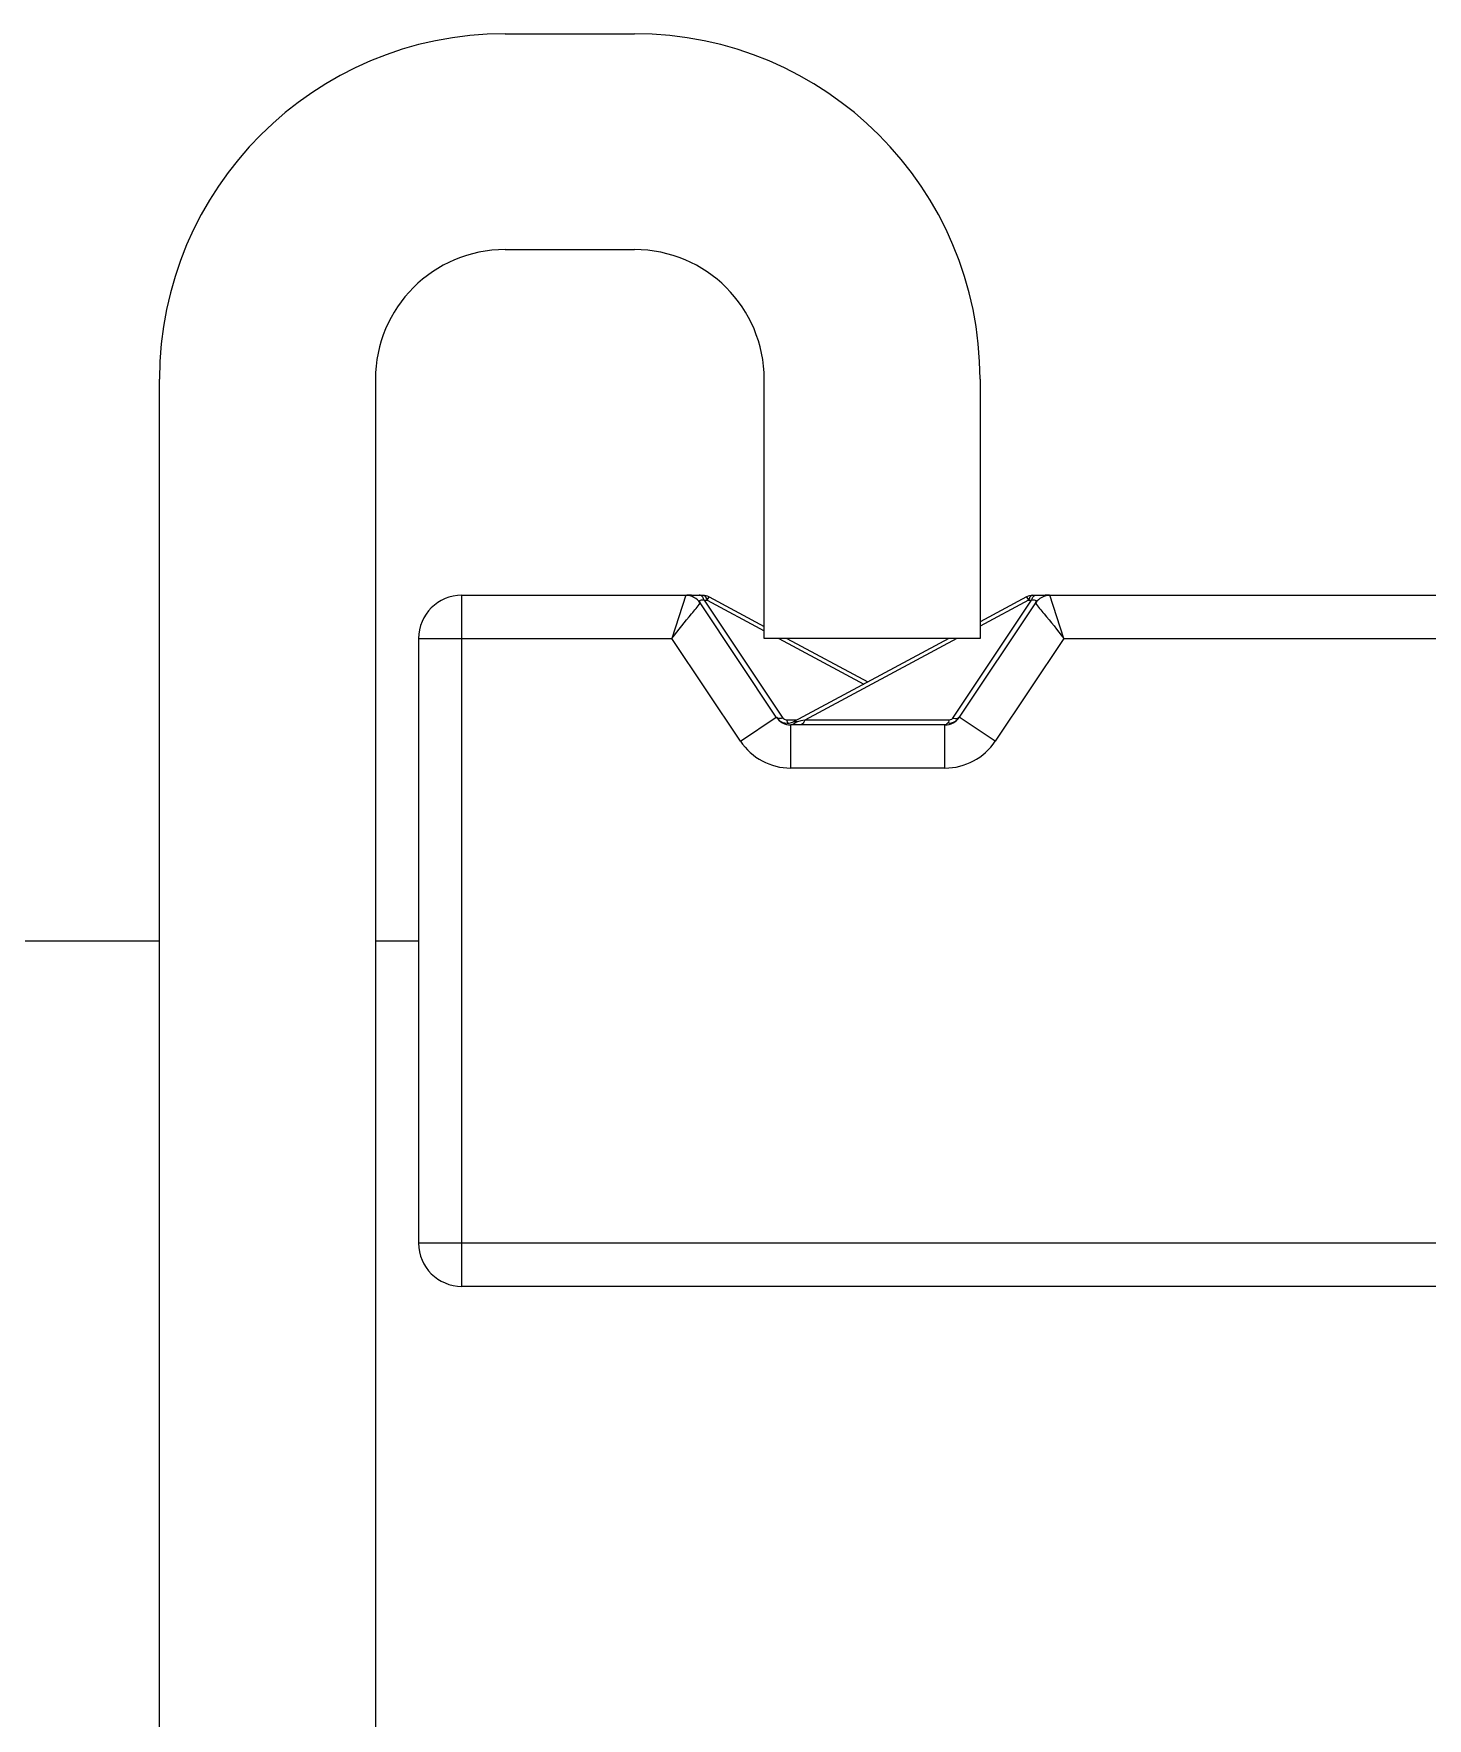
# Model space of a CAD drawing. Extents: x 1036631 to 1215829, y 649019 to 896649.
# Drawn here: x 1141627.9 to 1141762.8, y 790419 to 790582.1 of the extents above; entities that cross this region are included whole.
import ezdxf

# ---------------------------------------------------------------- set-up
doc = ezdxf.new("R2010")
doc.units = 0
doc.header["$LTSCALE"] = 1000
doc.header["$MEASUREMENT"] = 0

# ---------------------------------------------------------------- blocks, each defined once
blk = doc.blocks.new('gfhhrryyfd')
at = {"linetype": 'Continuous'}
for p, q in [((3694936.45, -1759048.78), (3694948.99, -1759048.78)), ((3694948.99, -1759069.69), (3694936.45, -1759069.69)), ((3694902.99, -1759358.23), (3694902.99, -1759082.23)), ((3694923.9, -1759082.23), (3694923.9, -1759358.23)), ((3694961.54, -1759107.32), (3694961.54, -1759082.23)), ((3694982.45, -1759082.23), (3694982.45, -1759107.32)), ((3694932.27, -1759170.05), (3694932.27, -1759103.14)), ((3694932.27, -1759103.14), (3694953.95, -1759103.14)), ((3694953.95, -1759103.14), (3694952.61, -1759107.32)), ((3694953.97, -1759103.14), (3694955.61, -1759103.14)), ((3694954.51, -1759103.14), (3694954.04, -1759103.14)), ((3694955.31, -1759103.14), (3694955.23, -1759103.14)), ((3694955.93, -1759103.41), (3694956.01, -1759103.58)), ((3694956.02, -1759103.62), (3694956.2, -1759103.29)), ((3694956.2, -1759103.29), (3694961.54, -1759106.15)), ((3694986.95, -1759103.29), (3694982.45, -1759105.7)), ((3694986.95, -1759103.29), (3694987.13, -1759103.62)), ((3694987.22, -1759103.41), (3694987.14, -1759103.58)), ((3694987.54, -1759103.14), (3694989.17, -1759103.14)), ((3694989.17, -1759103.14), (3694988.73, -1759103.14)), ((3694989.2, -1759103.14), (3695161.03, -1759103.14)), ((3694990.54, -1759107.32), (3694989.2, -1759103.14)), ((3694962.71, -1759114.94), (3694955.34, -1759103.89)), ((3694955.73, -1759103.62), (3694963.34, -1759115.03)), ((3694955.73, -1759103.62), (3694956.02, -1759103.62)), ((3694956.02, -1759103.62), (3694961.54, -1759106.57)), ((3694979.81, -1759115.03), (3694987.42, -1759103.62)), ((3694987.81, -1759103.89), (3694980.43, -1759114.94)), ((3694987.13, -1759103.62), (3694982.45, -1759106.12)), ((3694987.13, -1759103.62), (3694987.42, -1759103.62)), ((3694928.08, -1759107.32), (3694928.08, -1759165.87)), ((3694928.08, -1759107.32), (3694952.61, -1759107.32)), ((3694959.24, -1759117.26), (3694952.61, -1759107.32)), ((3694982.45, -1759107.32), (3694961.54, -1759107.32)), ((3694962.95, -1759107.32), (3694971.19, -1759111.74)), ((3694963.73, -1759107.32), (3694971.57, -1759111.53)), ((3694979.42, -1759107.32), (3694964.38, -1759115.39)), ((3694980.2, -1759107.32), (3694965.48, -1759115.22)), ((3694990.54, -1759107.32), (3694983.91, -1759117.26)), ((3694990.54, -1759107.32), (3695158.35, -1759107.32)), ((3694959.24, -1759117.26), (3694962.71, -1759114.94)), ((3694964.7, -1759115.22), (3694963.69, -1759115.22)), ((3694964.11, -1759119.87), (3694964.11, -1759115.69)), ((3694979.04, -1759115.69), (3694964.11, -1759115.69)), ((3694964.77, -1759115.38), (3694964.63, -1759115.41)), ((3694965.09, -1759115.31), (3694964.77, -1759115.38)), ((3694965.48, -1759115.22), (3694965.09, -1759115.31)), ((3694979.46, -1759115.22), (3694965.48, -1759115.22)), ((3694979.04, -1759119.87), (3694979.04, -1759115.69)), ((3694983.91, -1759117.26), (3694980.43, -1759114.94)), ((3694979.04, -1759119.87), (3694964.11, -1759119.87)), ((3694484.82, -1759136.6), (3694902.99, -1759136.6)), ((3694923.9, -1759136.6), (3694928.08, -1759136.6)), ((3695174.81, -1759165.87), (3694928.08, -1759165.87)), ((3695216.63, -1759170.05), (3694932.27, -1759170.05))]:
    blk.add_line(p, q, dxfattribs=at)
for centre, radius, start, end in [((3694936.45, -1759082.23), 33.45, 90, 180), ((3694948.99, -1759082.23), 33.45, 0, 90), ((3694936.45, -1759082.23), 12.55, 90, 180), ((3694948.99, -1759082.23), 12.55, 0, 90), ((3694932.27, -1759107.32), 4.18, 90, 180), ((3694953.95, -1759104.82), 1.67, 33.6901, 90), ((3694955.61, -1759104.4), 1.25, 61.8161, 90), ((3694955.11, -1759103.86), 0.935, 28.7138, 31.9), ((3694987.54, -1759104.4), 1.25, 90, 118.1839), ((3694988.04, -1759103.86), 0.935, 148.1081, 151.2843), ((3694989.2, -1759104.82), 1.67, 90, 146.3099), ((3694954.53, -1759104.13), 1.58, 18.7744, 20.2094), ((3694988.62, -1759104.13), 1.58, 159.7941, 161.2334), ((3694964.11, -1759114.02), 1.67, 213.6901, 270), ((3694963.78, -1759114.28), 1.25, 219.7533, 298.1839), ((3694979.04, -1759114.02), 1.67, 270, 326.3099), ((3694979.37, -1759114.28), 1.25, 274.2749, 313.9112), ((3694964.11, -1759114.02), 5.85, 213.6901, 270), ((3694979.04, -1759114.02), 5.85, 270, 326.3099), ((3694932.27, -1759165.87), 4.18, 180, 270)]:
    blk.add_arc(centre, radius, start, end, dxfattribs=at)
for points, knots in [([(3694955.47, -1759103.2), (3694955.45, -1759103.18), (3694955.4, -1759103.15), (3694955.34, -1759103.14), (3694955.31, -1759103.14)], [0, 0, 0, 0, 0.519543, 1, 1, 1, 1]), ([(3694955.73, -1759103.62), (3694955.72, -1759103.57), (3694955.66, -1759103.42), (3694955.56, -1759103.27), (3694955.47, -1759103.2)], [0, 0, 0, 0, 0.29815, 1, 1, 1, 1]), ([(3694987.42, -1759103.62), (3694987.43, -1759103.57), (3694987.49, -1759103.42), (3694987.59, -1759103.27), (3694987.68, -1759103.2)], [0, 0, 0, 0, 0.298151, 1, 1, 1, 1]), ([(3694987.68, -1759103.2), (3694987.7, -1759103.18), (3694987.75, -1759103.15), (3694987.81, -1759103.14), (3694987.84, -1759103.14)], [0, 0, 0, 0, 0.519447, 1, 1, 1, 1]), ([(3694952.61, -1759107.32), (3694953.24, -1759106.52), (3694954.12, -1759105.35), (3694955.1, -1759104.26), (3694955.34, -1759103.89)], [0, 0, 0, 0, 0.698346, 1, 1, 1, 1]), ([(3694955.34, -1759103.89), (3694955.3, -1759103.82), (3694955.24, -1759103.53), (3694955.59, -1759103.59), (3694955.73, -1759103.62)], [0, 0, 0, 0, 0.346904, 1, 1, 1, 1]), ([(3694987.42, -1759103.62), (3694987.56, -1759103.59), (3694987.91, -1759103.53), (3694987.85, -1759103.82), (3694987.81, -1759103.89)], [0, 0, 0, 0, 0.652586, 1, 1, 1, 1]), ([(3694987.81, -1759103.89), (3694988.05, -1759104.26), (3694989.03, -1759105.35), (3694989.91, -1759106.52), (3694990.54, -1759107.32)], [0, 0, 0, 0, 0.301655, 1, 1, 1, 1]), ([(3694962.85, -1759115.04), (3694962.82, -1759115.03), (3694962.77, -1759115.01), (3694962.73, -1759114.97), (3694962.71, -1759114.94)], [0, 0, 0, 0, 0.522211, 1, 1, 1, 1]), ([(3694963.34, -1759115.03), (3694963.29, -1759115.04), (3694963.13, -1759115.08), (3694962.96, -1759115.08), (3694962.85, -1759115.04)], [0, 0, 0, 0, 0.298572, 1, 1, 1, 1]), ([(3694965.48, -1759115.22), (3694965.45, -1759115.28), (3694965.38, -1759115.48), (3694965.2, -1759115.69), (3694965.06, -1759115.69)], [0, 0, 0, 0, 0.333363, 1, 1, 1, 1]), ([(3694979.46, -1759115.22), (3694979.44, -1759115.28), (3694979.36, -1759115.48), (3694979.19, -1759115.69), (3694979.04, -1759115.69)], [0, 0, 0, 0, 0.333363, 1, 1, 1, 1]), ([(3694979.81, -1759115.03), (3694979.88, -1759115.05), (3694980.08, -1759115.09), (3694980.36, -1759115.06), (3694980.43, -1759114.94)], [0, 0, 0, 0, 0.33351, 1, 1, 1, 1])]:
    blk.add_open_spline(points, degree=3, knots=knots, dxfattribs=at)
for points in [[(3694955.61, -1759103.14), (3694955.73, -1759103.14), (3694955.84, -1759103.26), (3694955.91, -1759103.36)], [(3694987.54, -1759103.14), (3694987.42, -1759103.14), (3694987.31, -1759103.26), (3694987.24, -1759103.36)], [(3694963.69, -1759115.22), (3694963.56, -1759115.22), (3694963.41, -1759115.14), (3694963.34, -1759115.03)], [(3694963.69, -1759115.22), (3694963.72, -1759115.32), (3694963.77, -1759115.43), (3694963.84, -1759115.52)], [(3694964.63, -1759115.41), (3694964.54, -1759115.52), (3694964.43, -1759115.61), (3694964.29, -1759115.66)], [(3694964.63, -1759115.41), (3694964.55, -1759115.44), (3694964.45, -1759115.43), (3694964.38, -1759115.39)], [(3694979.81, -1759115.03), (3694979.74, -1759115.14), (3694979.59, -1759115.22), (3694979.46, -1759115.22)]]:
    blk.add_open_spline(points, degree=3, dxfattribs=at)

msp = doc.modelspace()

# ---------------------------------------------------------------- block references
at = {"lineweight": -3, "xscale": 0.9999959487468004, "yscale": 0.999995949678123, "zscale": 0.9999959495959999}
msp.add_blockref('gfhhrryyfd', (-2553247.96, 2549623.71), dxfattribs=at)

doc.saveas('drawing.dxf')
